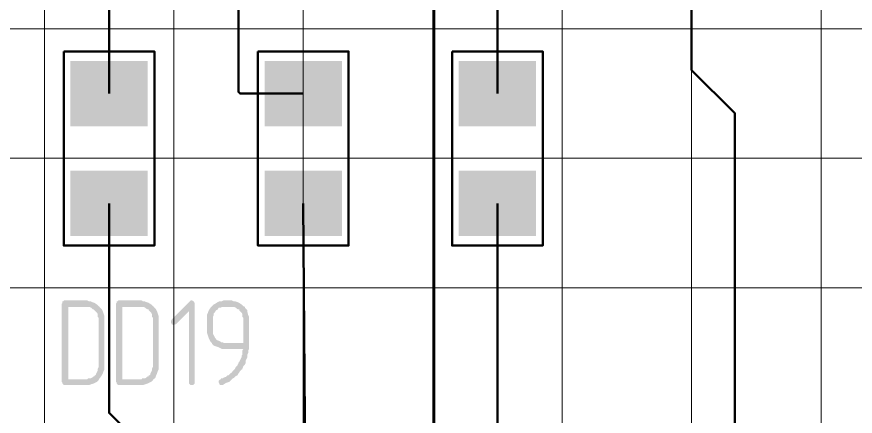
# Model space of a CAD drawing. Extents: x 260 to 1101, y 70 to 664.
# Drawn here: x 418.53 to 444.43, y 506.82 to 519.16 of the extents above; entities that cross this region are included whole.
import ezdxf

# ---------------------------------------------------------------- set-up
doc = ezdxf.new("R2010")
doc.units = 0
doc.header["$MEASUREMENT"] = 0
doc.layers.add('PDF _Геометрия', color=7, linetype='CONTINUOUS')
doc.layers.add('PDF _Сплошная заливка', color=7, linetype='CONTINUOUS')

msp = doc.modelspace()

# ---------------------------------------------------------------- hatches: boundary and pattern name
at = {"layer": 'PDF _Сплошная заливка', "transparency": 33554559}
h = msp.add_hatch(color=256, dxfattribs=at)
h.paths.add_polyline_path([(420.674, 510.192), (420.115, 510.192), (420.115, 507.956), (420.699, 507.956), (420.725, 507.982), (420.75, 507.982), (420.801, 507.982), (420.852, 508.007), (420.877, 508.033), (420.928, 508.058), (420.928, 508.083), (420.953, 508.083), (420.979, 508.109), (420.979, 508.134), (421.004, 508.185), (421.029, 508.236), (421.029, 508.287), (421.055, 508.337), (421.055, 509.836), (421.055, 509.836), (421.055, 509.861), (421.029, 509.887), (421.029, 509.912), (421.029, 509.963), (421.004, 510.014), (420.979, 510.039), (420.928, 510.09), (420.928, 510.09), (420.902, 510.115), (420.877, 510.115), (420.852, 510.141), (420.826, 510.166), (420.775, 510.192), (420.725, 510.192)], flags=0)
h.paths.add_polyline_path([(420.699, 510.395), (420.75, 510.369), (420.801, 510.369), (420.852, 510.344), (420.928, 510.318), (421.004, 510.268), (421.029, 510.242), (421.055, 510.217), (421.055, 510.217), (421.08, 510.217), (421.08, 510.192), (421.105, 510.166), (421.156, 510.115), (421.182, 510.064), (421.207, 509.988), (421.232, 509.912), (421.232, 509.861), (421.232, 509.836), (421.232, 508.337), (421.232, 508.337), (421.232, 508.312), (421.232, 508.312), (421.232, 508.287), (421.232, 508.261), (421.207, 508.21), (421.182, 508.134), (421.156, 508.083), (421.105, 508.007), (421.08, 507.982), (421.055, 507.931), (421.055, 507.931), (421.029, 507.905), (421.004, 507.88), (420.953, 507.855), (420.902, 507.829), (420.826, 507.804), (420.75, 507.778), (420.699, 507.778), (420.674, 507.778), (419.988, 507.778), (419.988, 507.778), (419.963, 507.778), (419.963, 507.804), (419.937, 507.829), (419.937, 507.855), (419.912, 507.88), (419.912, 510.293), (419.912, 510.293), (419.912, 510.293), (419.937, 510.318), (419.937, 510.344), (419.937, 510.369), (419.963, 510.369), (419.988, 510.395), (420.014, 510.395)], flags=0)
h = msp.add_hatch(color=256, dxfattribs=at)
h.paths.add_polyline_path([(422.35, 510.192), (421.791, 510.192), (421.791, 507.956), (422.375, 507.956), (422.4, 507.982), (422.426, 507.982), (422.477, 507.982), (422.527, 508.007), (422.553, 508.033), (422.604, 508.058), (422.604, 508.083), (422.629, 508.083), (422.654, 508.109), (422.654, 508.134), (422.68, 508.185), (422.705, 508.236), (422.705, 508.287), (422.73, 508.337), (422.73, 509.836), (422.73, 509.836), (422.73, 509.861), (422.705, 509.887), (422.705, 509.912), (422.705, 509.963), (422.68, 510.014), (422.654, 510.039), (422.604, 510.09), (422.604, 510.09), (422.604, 510.115), (422.578, 510.115), (422.527, 510.141), (422.502, 510.166), (422.451, 510.192), (422.4, 510.192)], flags=0)
h.paths.add_polyline_path([(422.375, 510.395), (422.426, 510.369), (422.477, 510.369), (422.527, 510.344), (422.604, 510.318), (422.68, 510.268), (422.705, 510.242), (422.73, 510.217), (422.756, 510.217), (422.756, 510.217), (422.756, 510.192), (422.781, 510.166), (422.832, 510.115), (422.857, 510.064), (422.883, 509.988), (422.908, 509.912), (422.908, 509.861), (422.908, 509.836), (422.908, 508.337), (422.908, 508.337), (422.908, 508.312), (422.908, 508.312), (422.908, 508.287), (422.908, 508.261), (422.883, 508.21), (422.857, 508.134), (422.832, 508.083), (422.807, 508.007), (422.781, 507.982), (422.73, 507.931), (422.73, 507.931), (422.705, 507.905), (422.68, 507.88), (422.629, 507.855), (422.578, 507.829), (422.502, 507.804), (422.426, 507.778), (422.4, 507.778), (422.35, 507.778), (421.689, 507.778), (421.664, 507.778), (421.639, 507.778), (421.639, 507.804), (421.613, 507.829), (421.613, 507.855), (421.588, 507.88), (421.588, 510.293), (421.588, 510.293), (421.588, 510.293), (421.613, 510.318), (421.613, 510.344), (421.613, 510.369), (421.639, 510.369), (421.664, 510.395), (421.689, 510.395)], flags=0)
msp.add_hatch(color=256, dxfattribs=at).paths.add_polyline_path([(423.949, 510.395), (423.975, 510.369), (424, 510.369), (424, 510.369), (424, 510.344), (424.025, 510.318), (424.025, 510.293), (424.025, 507.88), (424.025, 507.855), (424.025, 507.855), (424.025, 507.829), (424, 507.804), (424, 507.804), (423.975, 507.778), (423.949, 507.778), (423.924, 507.778), (423.924, 507.778), (423.924, 507.778), (423.899, 507.778), (423.873, 507.804), (423.873, 507.804), (423.848, 507.829), (423.848, 507.829), (423.848, 507.88), (423.848, 510.064), (423.441, 509.658), (423.441, 509.658), (423.416, 509.658), (423.391, 509.633), (423.365, 509.633), (423.365, 509.633), (423.34, 509.633), (423.34, 509.658), (423.314, 509.658), (423.314, 509.683), (423.289, 509.683), (423.289, 509.709), (423.289, 509.734), (423.289, 509.734), (423.289, 509.76), (423.289, 509.76), (423.314, 509.81), (423.873, 510.369), (423.873, 510.369), (423.873, 510.369), (423.899, 510.395), (423.924, 510.395), (423.924, 510.395)])
h = msp.add_hatch(color=256, dxfattribs=at)
h.paths.add_polyline_path([(425.143, 510.192), (424.914, 510.192), (424.889, 510.192), (424.863, 510.192), (424.813, 510.166), (424.762, 510.166), (424.736, 510.115), (424.686, 510.09), (424.686, 510.09), (424.66, 510.064), (424.66, 510.039), (424.635, 510.014), (424.609, 509.988), (424.609, 509.938), (424.584, 509.887), (424.584, 509.836), (424.584, 509.455), (424.584, 509.455), (424.584, 509.429), (424.584, 509.404), (424.584, 509.353), (424.609, 509.328), (424.635, 509.277), (424.66, 509.226), (424.686, 509.201), (424.686, 509.175), (424.711, 509.175), (424.736, 509.15), (424.762, 509.15), (424.813, 509.125), (424.838, 509.099), (424.889, 509.099), (424.94, 509.074), (425.524, 509.074), (425.524, 509.836), (425.524, 509.836), (425.524, 509.861), (425.498, 509.887), (425.498, 509.912), (425.498, 509.963), (425.473, 510.014), (425.447, 510.039), (425.397, 510.09), (425.397, 510.09), (425.397, 510.115), (425.371, 510.115), (425.32, 510.141), (425.295, 510.166), (425.244, 510.192), (425.193, 510.192)], flags=0)
h.paths.add_polyline_path([(425.168, 510.395), (425.219, 510.369), (425.27, 510.369), (425.346, 510.344), (425.397, 510.318), (425.473, 510.268), (425.498, 510.242), (425.524, 510.217), (425.549, 510.217), (425.549, 510.217), (425.574, 510.192), (425.574, 510.166), (425.6, 510.141), (425.625, 510.115), (425.65, 510.09), (425.65, 510.039), (425.676, 509.938), (425.701, 509.887), (425.701, 509.836), (425.701, 508.998), (425.701, 508.998), (425.701, 508.972), (425.701, 508.972), (425.701, 508.922), (425.701, 508.896), (425.676, 508.845), (425.676, 508.82), (425.676, 508.769), (425.65, 508.718), (425.65, 508.642), (425.6, 508.54), (425.6, 508.464), (425.574, 508.413), (425.524, 508.363), (425.498, 508.287), (425.498, 508.287), (425.498, 508.261), (425.473, 508.261), (425.447, 508.236), (425.422, 508.21), (425.397, 508.159), (425.371, 508.134), (425.346, 508.083), (425.295, 508.058), (425.244, 508.007), (425.193, 507.982), (425.143, 507.931), (425.092, 507.88), (425.016, 507.855), (424.965, 507.829), (424.889, 507.778), (424.863, 507.778), (424.838, 507.778), (424.838, 507.778), (424.813, 507.778), (424.787, 507.804), (424.787, 507.804), (424.787, 507.829), (424.762, 507.855), (424.762, 507.88), (424.762, 507.88), (424.762, 507.88), (424.762, 507.905), (424.787, 507.931), (424.787, 507.931), (424.787, 507.931), (424.813, 507.956), (424.813, 507.956), (424.838, 507.956), (424.838, 507.956), (424.838, 507.982), (424.863, 507.982), (424.889, 507.982), (424.914, 508.007), (424.99, 508.033), (425.041, 508.083), (425.066, 508.083), (425.117, 508.134), (425.117, 508.134), (425.143, 508.159), (425.168, 508.159), (425.193, 508.21), (425.219, 508.236), (425.27, 508.287), (425.295, 508.337), (425.346, 508.388), (425.346, 508.388), (425.346, 508.413), (425.371, 508.439), (425.371, 508.464), (425.397, 508.49), (425.422, 508.54), (425.447, 508.591), (425.473, 508.642), (425.473, 508.642), (425.473, 508.668), (425.473, 508.693), (425.498, 508.718), (425.498, 508.769), (425.498, 508.794), (425.498, 508.845), (425.524, 508.896), (424.94, 508.896), (424.914, 508.896), (424.889, 508.896), (424.863, 508.896), (424.813, 508.922), (424.762, 508.947), (424.686, 508.972), (424.609, 508.998), (424.584, 509.023), (424.559, 509.048), (424.559, 509.048), (424.559, 509.074), (424.533, 509.099), (424.508, 509.125), (424.483, 509.175), (424.457, 509.226), (424.432, 509.303), (424.406, 509.379), (424.406, 509.404), (424.406, 509.455), (424.406, 509.836), (424.406, 509.836), (424.406, 509.836), (424.406, 509.861), (424.406, 509.861), (424.406, 509.912), (424.406, 509.963), (424.432, 510.014), (424.457, 510.09), (424.508, 510.166), (424.533, 510.192), (424.559, 510.217), (424.559, 510.217), (424.559, 510.217), (424.584, 510.242), (424.609, 510.268), (424.66, 510.293), (424.736, 510.344), (424.787, 510.369), (424.863, 510.369), (424.914, 510.395)], flags=0)

# ---------------------------------------------------------------- linework, layer by layer
at = {"layer": 'PDF _Геометрия', "lineweight": 18}
for points in [[(419.38, 381.546), (419.38, 382.786), (419.38, 592.786)], [(423.379, 380.306), (423.379, 382.786), (423.379, 592.786)], [(427.378, 381.546), (427.378, 382.786), (427.378, 592.786)], [(431.376, 380.306), (431.376, 382.786), (431.376, 592.786)], [(435.375, 381.546), (435.375, 382.786), (435.375, 592.786)], [(439.373, 380.306), (439.373, 382.786), (439.373, 592.786)], [(443.372, 381.546), (443.372, 382.786), (443.372, 592.786)], [(324.934, 518.786), (327.413, 518.786), (647.301, 518.786)], [(326.173, 514.786), (327.413, 514.786), (647.301, 514.786)], [(324.934, 510.786), (327.413, 510.786), (647.301, 510.786)]]:
    msp.add_lwpolyline(points, dxfattribs=at)
at = {"layer": 'PDF _Геометрия', "lineweight": 50}
for points in [[(433.376, 516.786), (433.376, 520.444), (435.327, 522.396), (435.327, 550.339), (437.614, 552.626)], [(421.38, 516.786), (421.38, 520.444), (423.343, 522.408), (423.343, 536.446), (422.379, 537.409), (422.379, 542.866)], [(427.378, 516.786), (425.425, 516.786), (425.374, 516.837), (425.374, 538.63)], [(433.376, 525.394), (432.128, 525.394), (431.417, 524.683), (431.417, 475.13), (435.218, 471.328), (439.917, 471.328), (440.671, 472.082), (440.671, 474.357), (438.628, 476.4), (437.206, 476.4), (436.546, 477.061), (436.546, 491.638), (438.614, 493.706)], [(438.614, 488.626), (440.71, 490.724), (440.71, 516.177), (439.374, 517.514), (439.374, 525.394)], [(425.476, 486.408), (426.444, 487.377), (426.444, 501.852), (421.38, 506.918), (421.38, 513.394)], [(438.614, 478.466), (441.679, 475.4), (441.679, 468.01), (439.917, 466.248), (434.151, 466.248), (427.452, 472.95), (427.452, 502.786), (427.378, 513.394)], [(438.614, 473.386), (433.376, 478.626), (433.376, 513.394)]]:
    msp.add_lwpolyline(points, dxfattribs=at)
for points in [[(419.98, 518.09), (419.98, 512.09), (422.779, 512.09), (422.779, 518.09)], [(425.978, 518.09), (428.777, 518.09), (428.777, 512.09), (425.978, 512.09)], [(431.976, 518.09), (431.976, 512.09), (434.775, 512.09), (434.775, 518.09)]]:
    msp.add_lwpolyline(points, close=True, dxfattribs=at)
at = {"layer": 'PDF _Сплошная заливка', "lineweight": 60, "transparency": 33554559}
for points in [[(422.573, 515.776), (420.186, 515.776), (422.573, 517.797), (420.186, 517.797)], [(422.573, 515.776), (420.186, 515.776), (422.573, 517.797), (420.186, 517.797)], [(428.571, 515.776), (426.184, 515.776), (428.571, 517.797), (426.184, 517.797)], [(428.571, 515.776), (426.184, 515.776), (428.571, 517.797), (426.184, 517.797)], [(434.569, 515.776), (432.182, 515.776), (434.569, 517.797), (432.182, 517.797)], [(434.569, 515.776), (432.182, 515.776), (434.569, 517.797), (432.182, 517.797)], [(422.573, 512.383), (420.186, 512.383), (422.573, 514.404), (420.186, 514.404)], [(422.573, 512.383), (420.186, 512.383), (422.573, 514.404), (420.186, 514.404)], [(428.571, 512.383), (426.184, 512.383), (428.571, 514.404), (426.184, 514.404)], [(428.571, 512.383), (426.184, 512.383), (428.571, 514.404), (426.184, 514.404)], [(434.569, 512.383), (432.182, 512.383), (434.569, 514.404), (432.182, 514.404)], [(434.569, 512.383), (432.182, 512.383), (434.569, 514.404), (432.182, 514.404)]]:
    msp.add_solid(points, dxfattribs=at)

doc.saveas('drawing.dxf')
